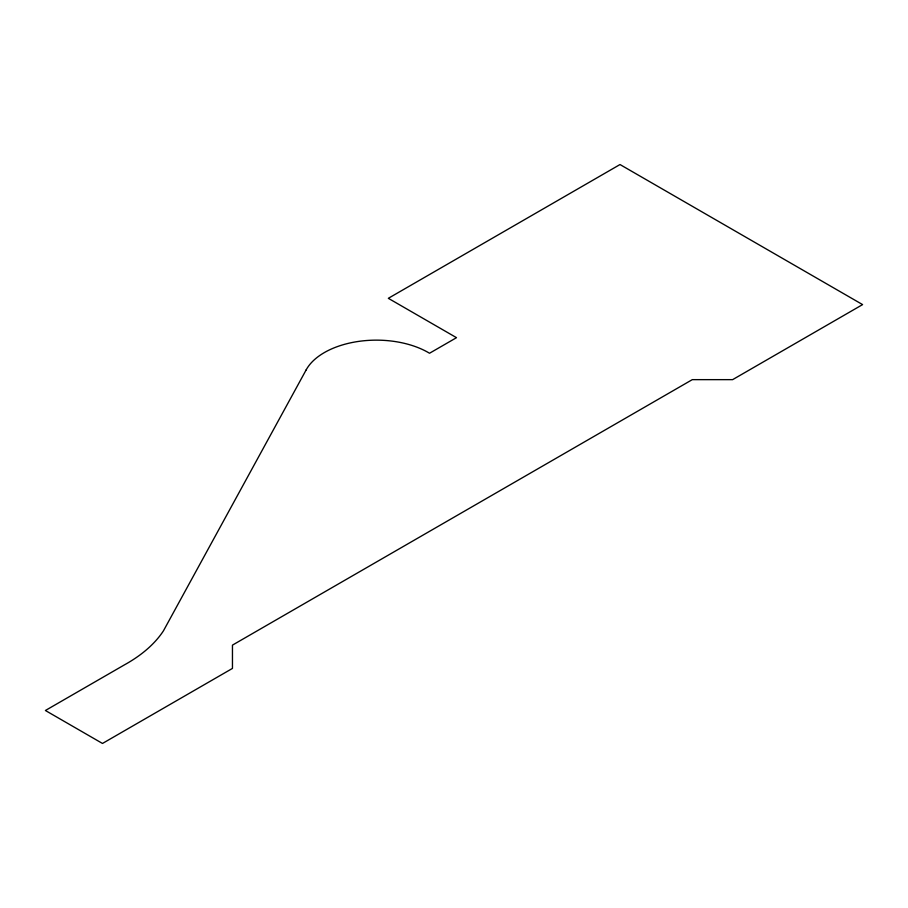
<?xml version="1.0" encoding="UTF-8"?>
<svg xmlns="http://www.w3.org/2000/svg" width="908" height="908" viewBox="0 0 908 908"><rect width="100%" height="100%" fill="white"/><g stroke="black" fill="none" stroke-linecap="round" stroke-linejoin="round"><path stroke-width="1.36" d="M306.132 369.942L163.474 630.788A159.592 92.139 0 0 1 124.748 664.69L45.4 710.499L102.479 743.459L232.459 668.413L232.459 645.123L692.293 379.646L732.62 379.646L862.6 304.6L620.005 164.541L388.329 298.312L456.508 337.674L429.529 353.246A73.605 42.494 0 0 0 306.132 369.942"/></g></svg>
